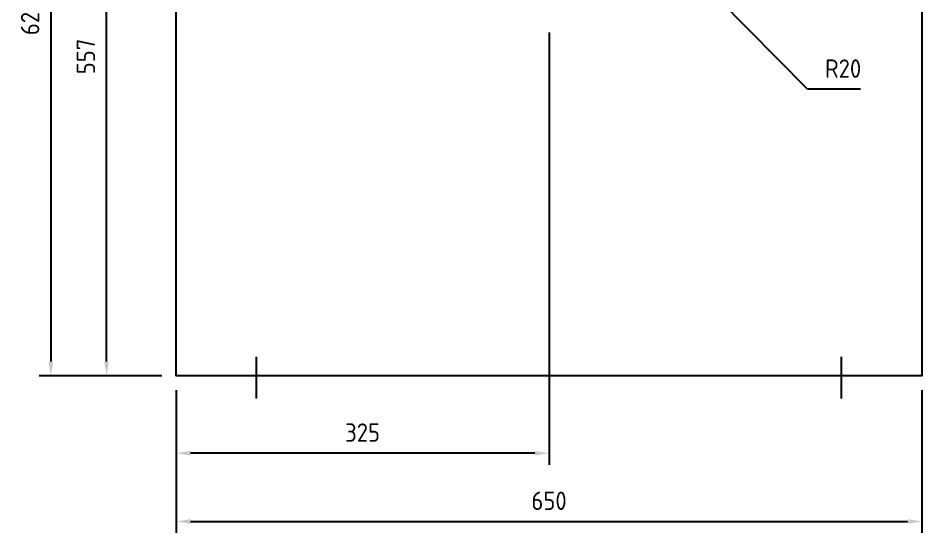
# Model space of a CAD drawing. Header units: millimetres. Extents: x 24815 to 37444, y -10619 to 6020.
# Drawn here: x 28267 to 29054, y 2095 to 2544 of the extents above; entities that cross this region are included whole.
import ezdxf

# ---------------------------------------------------------------- set-up
doc = ezdxf.new("R2010")
doc.units = ezdxf.units.MM
doc.linetypes.add('CENTERX2', pattern=[101.6, 63.5, -12.7, 12.7, -12.7])
doc.styles.get("Standard").update_dxf_attribs({"font": 'ISOCP.SHX', "bigfont": 'WHGTXT.SHX'})
doc.dimstyles.new('PS-5', dxfattribs={"dimscale": 5, "dimtxt": 3.2, "dimasz": 2.5, "dimexe": 2, "dimexo": 2.5, "dimgap": 2, "dimtad": 1, "dimtoh": 1, "dimrnd": 0.05, "dimzin": 12, "dimdsep": 46, "dimtxsty": 'Standard', "dimcen": 0, "dimclrt": 2, "dimazin": 3, "dimtfac": 1, "dimtofl": 0, "dimtmove": 0, "dimatfit": 3, "dimfxl": 0.18, "dimtolj": 1, "dimtzin": 0, "dimarcsym": 0})

# ---------------------------------------------------------------- blocks, each defined once
blk = doc.blocks.new('*D510')
at = {"color": 0, "lineweight": -2, "transparency": 16777216}
for p, q in [((28729.48, 2531.52), (28729.48, 2154.67)), ((28404.48, 2219.52), (28404.48, 2154.67)), ((28716.98, 2164.67), (28416.98, 2164.67))]:
    blk.add_line(p, q, dxfattribs=at)
at = {"color": 0, "transparency": 16777216}
for points in [[(28416.98, 2166.76), (28416.98, 2162.59), (28404.48, 2164.67)], [(28716.98, 2166.76), (28716.98, 2162.59), (28729.48, 2164.67)]]:
    blk.add_solid(points, dxfattribs=at)
at = {"layer": 'Defpoints', "color": 0, "transparency": 16777216}
for p in [(28729.48, 2544.02), (28404.48, 2232.02), (28404.48, 2164.67)]:
    blk.add_point(p, dxfattribs=at)
at = {"color": 2, "transparency": 16777216, "insert": (28566.98, 2182.68), "char_height": 16, "attachment_point": 5}
blk.add_mtext('\\A1;325', dxfattribs=at)
blk = doc.blocks.new('*D511')
at = {"color": 0, "lineweight": -2, "transparency": 16777216}
for p, q in [((28404.48, 2219.52), (28404.48, 2095.18)), ((29054.48, 2219.52), (29054.48, 2095.18)), ((28416.98, 2105.18), (29041.98, 2105.18))]:
    blk.add_line(p, q, dxfattribs=at)
at = {"color": 0, "transparency": 16777216}
for points in [[(28416.98, 2107.26), (28416.98, 2103.1), (28404.48, 2105.18)], [(29041.98, 2107.26), (29041.98, 2103.1), (29054.48, 2105.18)]]:
    blk.add_solid(points, dxfattribs=at)
at = {"layer": 'Defpoints', "color": 0, "transparency": 16777216}
for p in [(28404.48, 2232.02), (29054.48, 2232.02), (29054.48, 2105.18)]:
    blk.add_point(p, dxfattribs=at)
at = {"color": 2, "transparency": 16777216, "insert": (28729.48, 2123.18), "char_height": 16, "attachment_point": 5}
blk.add_mtext('\\A1;650', dxfattribs=at)
blk = doc.blocks.new('*D512')
at = {"color": 0, "lineweight": -2, "transparency": 16777216}
for p, q in [((28551.98, 2789.02), (28333.78, 2789.02)), ((28343.78, 2244.52), (28343.78, 2776.52)), ((28391.98, 2232.02), (28333.78, 2232.02))]:
    blk.add_line(p, q, dxfattribs=at)
at = {"color": 0, "transparency": 16777216}
for points in [[(28341.7, 2776.52), (28345.87, 2776.52), (28343.78, 2789.02)], [(28341.7, 2244.52), (28345.87, 2244.52), (28343.78, 2232.02)]]:
    blk.add_solid(points, dxfattribs=at)
at = {"layer": 'Defpoints', "color": 0, "transparency": 16777216}
for p in [(28343.78, 2789.02), (28564.48, 2789.02), (28404.48, 2232.02)]:
    blk.add_point(p, dxfattribs=at)
at = {"color": 2, "transparency": 16777216, "insert": (28325.78, 2510.52), "char_height": 16, "attachment_point": 5, "rotation": 90}
blk.add_mtext('\\A1;557', dxfattribs=at)
blk = doc.blocks.new('*D518')
at = {"color": 0, "lineweight": -2, "transparency": 16777216}
for p, q in [((28954.84, 2482), (28877.27, 2560.85)), ((29000.99, 2482), (28954.84, 2482))]:
    blk.add_line(p, q, dxfattribs=at)
at = {"color": 0, "transparency": 16777216}
blk.add_solid([(28878.76, 2562.31), (28875.79, 2559.39), (28868.51, 2569.76)], dxfattribs=at)
at = {"layer": 'Defpoints', "color": 0, "transparency": 16777216}
for p in [(28854.48, 2584.02), (28868.51, 2569.76)]:
    blk.add_point(p, dxfattribs=at)
at = {"color": 2, "transparency": 16777216, "insert": (28985.79, 2500), "char_height": 16, "attachment_point": 5}
blk.add_mtext('\\A1;R20', dxfattribs=at)
blk = doc.blocks.new('*D624')
at = {"color": 0, "lineweight": -2, "transparency": 16777216}
for p, q in [((28388.98, 2857.02), (28285.18, 2857.02)), ((28295.18, 2844.52), (28295.18, 2244.52)), ((28391.98, 2232.02), (28285.18, 2232.02))]:
    blk.add_line(p, q, dxfattribs=at)
at = {"color": 0, "transparency": 16777216}
for points in [[(28293.1, 2844.52), (28297.27, 2844.52), (28295.18, 2857.02)], [(28293.1, 2244.52), (28297.27, 2244.52), (28295.18, 2232.02)]]:
    blk.add_solid(points, dxfattribs=at)
at = {"layer": 'Defpoints', "color": 0, "transparency": 16777216}
for p in [(28401.48, 2857.02), (28295.18, 2232.02), (28404.48, 2232.02)]:
    blk.add_point(p, dxfattribs=at)
at = {"color": 2, "transparency": 16777216, "insert": (28277.18, 2544.52), "char_height": 16, "attachment_point": 5, "rotation": 90}
blk.add_mtext('\\A1;625', dxfattribs=at)

msp = doc.modelspace()

# ---------------------------------------------------------------- linework, layer by layer
at = {"color": 1, "linetype": 'CENTERX2'}
for p, q in [((28474.48064, 2212.28729), (28474.48064, 2248.75872)), ((28984.48064, 2212.28729), (28984.48064, 2248.75872))]:
    msp.add_line(p, q, dxfattribs=at)
at = {"color": 3}
msp.add_lwpolyline([(28404.48064, 3132.01815), (29054.48064, 3132.01815), (29054.48064, 2232.01815), (28404.48064, 2232.01815)], close=True, dxfattribs=at)

# ---------------------------------------------------------------- dimensions: what is measured, and where the dimension line sits
for base, p1, p2, picture, middle in [((28295.18466, 2232.01815), (28401.48064, 2857.01815), (28404.48064, 2232.01815), '*D624', (28277.18309, 2544.51815)), ((28343.78412, 2789.01815), (28404.48064, 2232.01815), (28564.48064, 2789.01815), '*D512', (28325.78412, 2510.51815))]:
    dim = msp.add_linear_dim(base=base, p1=p1, p2=p2, angle=90, dimstyle='PS-5')
    dim.commit()
    dim.dimension.update_dxf_attribs({"geometry": picture, "text_midpoint": middle})
dim = msp.add_radius_dim(center=(28854.48064, 2584.01815), mpoint=(28868.5062, 2569.7604), dimstyle='PS-5')
dim.commit()
dim.dimension.update_dxf_attribs({"geometry": '*D518', "text_midpoint": (28985.7885, 2482.0013), "dimtype": 164})
for base, p1, p2, picture, middle in [((28404.48064, 2164.67499), (28729.48064, 2544.01815), (28404.48064, 2232.01815), '*D510', (28566.98064, 2182.67657)), ((29054.48064, 2105.18139), (28404.48064, 2232.01815), (29054.48064, 2232.01815), '*D511', (28729.48064, 2123.18139))]:
    dim = msp.add_linear_dim(base=base, p1=p1, p2=p2, dimstyle='PS-5')
    dim.commit()
    dim.dimension.update_dxf_attribs({"geometry": picture, "text_midpoint": middle})

doc.saveas('drawing.dxf')
